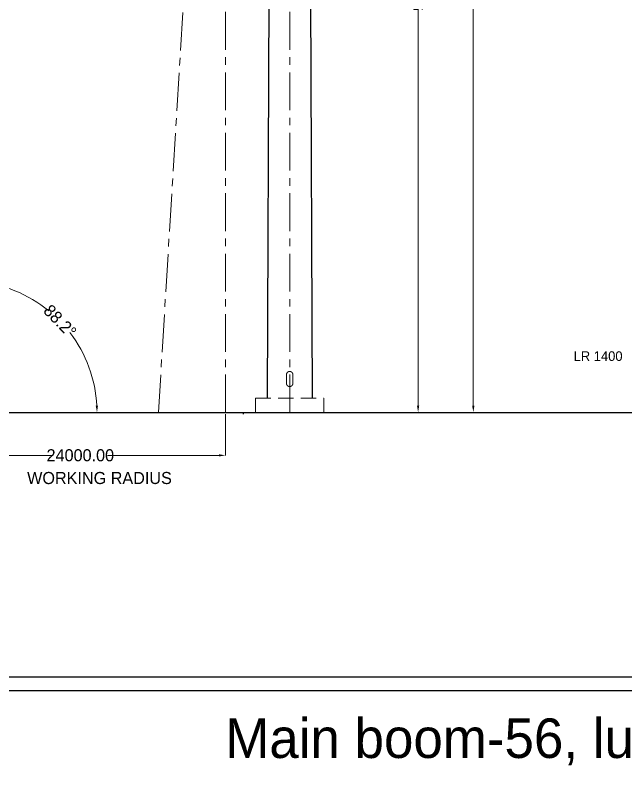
# Model space of a CAD drawing. Header units: millimetres. Extents: x 231823 to 465764730, y -4950 to 144085.
# Drawn here: x 281119 to 331598, y -4950 to 57471 of the extents above; entities that cross this region are included whole.
import ezdxf

# ---------------------------------------------------------------- set-up
doc = ezdxf.new("R2010")
doc.units = ezdxf.units.MM
doc.linetypes.add('CENTER', pattern=[2, 1.25, -0.25, 0.25, -0.25])
doc.linetypes.add('HIDDEN', pattern=[0.375, 0.25, -0.125])
doc.styles.add('style1', font='aehalf.shx')
doc.dimstyles.get("Standard").update_dxf_attribs({"dimtxt": 1000, "dimasz": 550, "dimexe": 0.18, "dimexo": 150, "dimgap": 0.09, "dimtad": 0, "dimzin": 0, "dimdsep": 46, "dimtxsty": 'style1', "dimcen": 0.09, "dimclrd": 7, "dimclre": 7, "dimadec": 0, "dimazin": 0, "dimtfac": 1, "dimtofl": 0, "dimtmove": 0, "dimatfit": 3, "dimfxl": 1, "dimtolj": 1, "dimtzin": 0, "dimlwd": 5, "dimlwe": 5, "dimarcsym": 0})

# ---------------------------------------------------------------- blocks, each defined once
blk = doc.blocks.new('*D14')
at = {"color": 7, "linetype": 'ByBlock', "lineweight": 5, "ltscale": 50, "transparency": 16777216}
for p, q in [((304698, 116612), (314425, 116612)), ((314425, 116062), (314425, 62847)), ((314425, 25162), (314425, 58376)), ((304757, 24612), (314425, 24612))]:
    blk.add_line(p, q, dxfattribs=at)
at = {"color": 7, "linetype": 'ByBlock', "ltscale": 50, "transparency": 16777216}
for points in [[(314334, 116062), (314517, 116062), (314425, 116612)], [(314334, 25162), (314517, 25162), (314425, 24612)]]:
    blk.add_solid(points, dxfattribs=at)
at = {"layer": 'Defpoints', "color": 0, "linetype": 'ByBlock', "ltscale": 50, "transparency": 16777216}
for p in [(304548, 116612), (304607, 24612), (314425, 24612)]:
    blk.add_point(p, dxfattribs=at)
at = {"color": 0, "linetype": 'ByBlock', "ltscale": 50, "transparency": 16777216, "insert": (314425, 60612), "char_height": 1000, "attachment_point": 5, "rotation": 90, "style": 'style1'}
blk.add_mtext('\\A1;92000.00', dxfattribs=at)
blk = doc.blocks.new('*D13')
at = {"color": 7, "linetype": 'ByBlock', "lineweight": 5, "ltscale": 50, "transparency": 16777216}
for p, q in [((274509, 24462), (274509, 21064)), ((298509, 24462), (298509, 21064)), ((275059, 21064), (284273, 21064)), ((297959, 21064), (288744, 21064))]:
    blk.add_line(p, q, dxfattribs=at)
at = {"color": 7, "linetype": 'ByBlock', "ltscale": 50, "transparency": 16777216}
for points in [[(275059, 21155), (275059, 20972), (274509, 21064)], [(297959, 21155), (297959, 20972), (298509, 21064)]]:
    blk.add_solid(points, dxfattribs=at)
at = {"layer": 'Defpoints', "color": 0, "linetype": 'ByBlock', "ltscale": 50, "transparency": 16777216}
for p in [(274509, 24612), (298509, 24612), (298509, 21064)]:
    blk.add_point(p, dxfattribs=at)
at = {"color": 0, "linetype": 'ByBlock', "ltscale": 50, "transparency": 16777216, "insert": (286509, 21064), "char_height": 1000, "attachment_point": 5, "style": 'style1'}
blk.add_mtext('\\A1;24000.00', dxfattribs=at)
blk = doc.blocks.new('*D15')
at = {"color": 7, "linetype": 'ByBlock', "lineweight": 5, "ltscale": 50, "transparency": 16777216}
for start, end in [(50.75056, 85.30582), (2.90398, 37.45924)]:
    blk.add_arc((277035, 24612), 10853, start, end, dxfattribs=at)
at = {"color": 7, "linetype": 'ByBlock', "ltscale": 50, "transparency": 16777216}
for points in [[(277918, 35336), (277929, 35519), (277374, 35459)], [(287966, 25164), (287782, 25159), (287888, 24612)]]:
    blk.add_solid(points, dxfattribs=at)
at = {"layer": 'Defpoints', "color": 0, "linetype": 'ByBlock', "ltscale": 50, "transparency": 16777216}
for p in [(278795, 80900), (277332, 34095), (286490, 29940), (269645, 24612), (319844, 24612)]:
    blk.add_point(p, dxfattribs=at)
at = {"color": 0, "linetype": 'ByBlock', "ltscale": 50, "transparency": 16777216, "insert": (284828, 32165), "char_height": 1000, "attachment_point": 5, "rotation": 314.1049, "style": 'style1'}
blk.add_mtext('\\A1;88.2°', dxfattribs=at)
blk = doc.blocks.new('*D17')
at = {"color": 7, "linetype": 'ByBlock', "lineweight": 5, "ltscale": 50, "transparency": 16777216}
for p, q in [((298336, 135467), (318989, 135467)), ((318989, 134917), (318989, 82490)), ((318989, 25162), (318989, 77588)), ((308524, 24612), (318989, 24612))]:
    blk.add_line(p, q, dxfattribs=at)
at = {"color": 7, "linetype": 'ByBlock', "ltscale": 50, "transparency": 16777216}
for points in [[(318897, 134917), (319080, 134917), (318989, 135467)], [(318897, 25162), (319080, 25162), (318989, 24612)]]:
    blk.add_solid(points, dxfattribs=at)
at = {"layer": 'Defpoints', "color": 0, "linetype": 'ByBlock', "ltscale": 50, "transparency": 16777216}
for p in [(298186, 135467), (308374, 24612), (318989, 24612)]:
    blk.add_point(p, dxfattribs=at)
at = {"color": 0, "linetype": 'ByBlock', "ltscale": 50, "transparency": 16777216, "insert": (318989, 80039), "char_height": 1000, "attachment_point": 5, "rotation": 90, "style": 'style1'}
blk.add_mtext('\\A1;110855.60', dxfattribs=at)

msp = doc.modelspace()

# ---------------------------------------------------------------- linework, layer by layer
at = {"color": 7, "linetype": 'CENTER', "lineweight": 5, "ltscale": 2500}
for p, q in [((298508.754, 24611.623), (298508.754, 135079.581)), ((292961.694, 24611.623), (298871.687, 121483.242)), ((303811.628, 24611.623), (303811.628, 87621.153))]:
    msp.add_line(p, q, dxfattribs=at)
for p, q in [((302349.026, 114621.183), (301946.976, 25788.729)), ((305274.23, 114621.142), (305676.28, 25788.729)), ((255637.37, 24611.623), (406575.403, 24611.623)), ((299981.994, 24461.623), (299981.994, 24611.623))]:
    msp.add_line(p, q)
at = {"color": 7, "linetype": 'HIDDEN', "lineweight": 5, "ltscale": 5000}
for p, q in [((303549.765, 27012.404), (303549.765, 27736.768)), ((304073.491, 27012.404), (304073.491, 27736.768)), ((300995.344, 25788.729), (306627.912, 25788.729)), ((300995.344, 25788.729), (300995.344, 24611.623)), ((306627.912, 25788.729), (306627.912, 24611.623))]:
    msp.add_line(p, q, dxfattribs=at)
at = {"color": 7, "ltscale": 50}
for p, q in [((269645.219, 24611.623), (319844.184, 24611.623)), ((301511.628, 24611.623), (306111.628, 24611.623))]:
    msp.add_line(p, q, dxfattribs=at)
for points in [[(231823.357, 1615.561), (425778.766, 1615.561), (425778.766, 139416.414), (231823.357, 139416.414)], [(232951.045, 2743.249), (424651.078, 2743.249), (424651.078, 138288.727), (232951.045, 138288.727)]]:
    msp.add_lwpolyline(points, close=True, dxfattribs=at)
at = {"color": 7, "linetype": 'HIDDEN', "lineweight": 5, "ltscale": 5000}
for centre, start, end in [((303811.628, 27736.768), 0, 180), ((303811.628, 27012.404), 180, 0)]:
    msp.add_arc(centre, 261.863, start, end, dxfattribs=at)

# ---------------------------------------------------------------- texts
at = {"color": 7, "ltscale": 50, "attachment_point": 6}
for s, insert, char_height in [('{\\fVijaya|b0|i0|c0|p34;LR 1400}', (331322.529, 29264.498), 800), ('{\\fVijaya|b0|i0|c0|p34;WORKING RADIUS}', (294072.596, 19182.887), 1000)]:
    msp.add_mtext(s, dxfattribs=dict(at, insert=insert, char_height=char_height))
at = {"color": 7, "ltscale": 50, "insert": (298484.931, -2822.627), "char_height": 3269.18592, "width": 115672.28096, "attachment_point": 4}
msp.add_mtext('\\A1;{\\fVijaya|b0|i0|c0|p34;Main boom-56, luffing 56m}', dxfattribs=at)

# ---------------------------------------------------------------- dimensions: what is measured, and where the dimension line sits
at = {"color": 7, "linetype": 'ByBlock', "ltscale": 50}
dim = msp.add_linear_dim(base=(318988.82, 24611.623), p1=(298186.249, 135467.227), p2=(308374.48, 24611.623), angle=90, dimstyle='Standard', dxfattribs=at)
dim.commit()
dim.dimension.update_dxf_attribs({"geometry": '*D17', "text_midpoint": (318988.82, 80039.425)})
dim = msp.add_linear_dim(base=(314425.234, 24611.623), p1=(304547.548, 116611.623), p2=(304607.078, 24611.623), angle=90, dimstyle='Standard', dxfattribs=at)
dim.commit()
dim.dimension.update_dxf_attribs({"geometry": '*D14', "text_midpoint": (314425.234, 60611.623), "dimtype": 160})
dim = msp.add_angular_dim_2l(base=(286489.958, 29939.806), line1=((269645.219, 24611.623), (319844.184, 24611.623)), line2=((277331.628, 34095.262), (278794.502, 80899.64)), dimstyle='Standard', override={"dimadec": 1}, dxfattribs=at)
dim.commit()
dim.dimension.update_dxf_attribs({"geometry": '*D15', "text_midpoint": (284828.199, 32164.84)})
dim = msp.add_linear_dim(base=(298508.754, 21063.751), p1=(274508.754, 24611.623), p2=(298508.754, 24611.623), dimstyle='Standard', dxfattribs=at)
dim.commit()
dim.dimension.update_dxf_attribs({"geometry": '*D13', "text_midpoint": (286508.754, 21063.751), "dimtype": 160})

doc.saveas('drawing.dxf')
